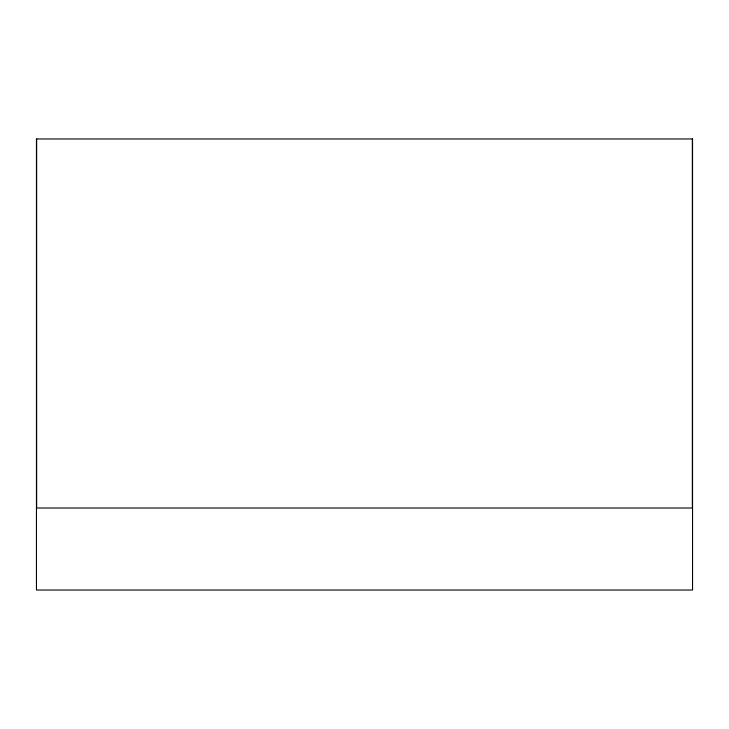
<?xml version="1.0" encoding="UTF-8"?>
<svg xmlns="http://www.w3.org/2000/svg" width="729" height="729" viewBox="0 0 729 729"><rect width="100%" height="100%" fill="white"/><g stroke="black" fill="none" stroke-linecap="round" stroke-linejoin="round"><path stroke-width="1.09" d="M692.34 138.966L692.35 508.022L36.66 508.022L36.65 138.966M692.55 138.966L36.45 138.966L36.45 590.034L692.55 590.034L692.55 138.966"/></g></svg>
